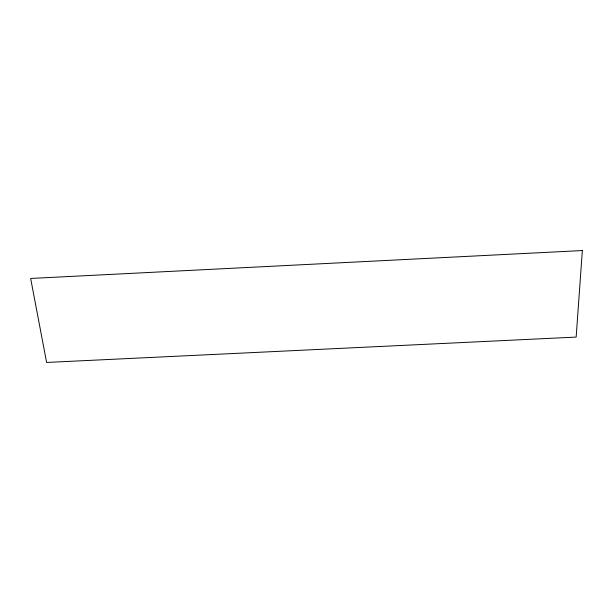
<?xml version="1.0" encoding="UTF-8"?>
<svg xmlns="http://www.w3.org/2000/svg" width="613" height="613" viewBox="0 0 613 613"><rect width="100%" height="100%" fill="white"/><g stroke="black" fill="none" stroke-linecap="round" stroke-linejoin="round"><path stroke-width="0.92" d="M582.35 250.548L576.151 337.089L46.611 362.452L30.65 278.455L582.35 250.548"/></g></svg>
